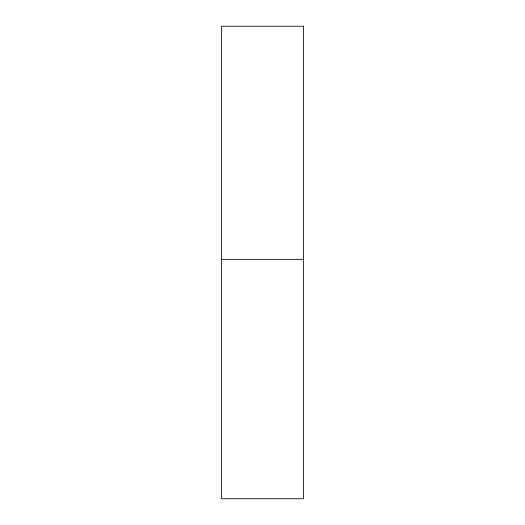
<?xml version="1.0" encoding="UTF-8"?>
<svg xmlns="http://www.w3.org/2000/svg" width="525" height="525" viewBox="0 0 525 525"><rect width="100%" height="100%" fill="white"/><g stroke="black" fill="none" stroke-linecap="round" stroke-linejoin="round"><path stroke-width="0.79" d="M221.55 259.35L303.45 259.35M303.45 26.25L221.55 26.25L221.55 498.75L303.45 498.75L303.45 26.25"/></g></svg>
